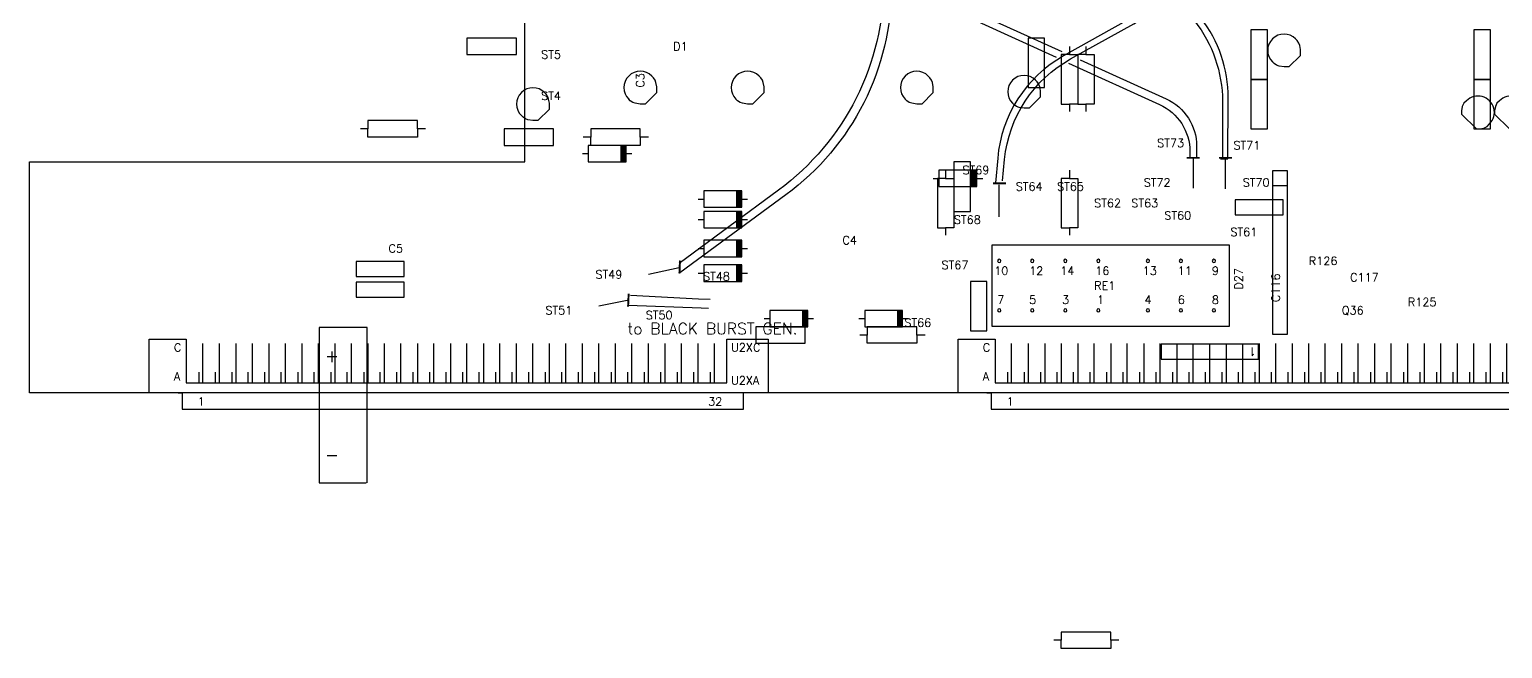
# Model space of a CAD drawing. Extents: x -10 to 443, y -28 to 224.
# Drawn here: x 11 to 237.7, y -28.4 to 66.9 of the extents above; entities that cross this region are included whole.
import ezdxf

# ---------------------------------------------------------------- set-up
doc = ezdxf.new("R2010")
doc.units = 0
doc.header["$LTSCALE"] = 25
doc.layers.get('0').update_dxf_attribs({"linetype": 'CONTINUOUS'})
for name, color, linetype in [('BOARD-OUTLINE', 13, 'CONTINUOUS'), ('COMPONENT', 13, 'CONTINUOUS'), ('COMPONENT-NAVN', 7, 'CONTINUOUS'), ('LODESPYD-NAVN', 1, 'CONTINUOUS'), ('PLUS-TEGN', 1, 'CONTINUOUS'), ('WIRING', 12, 'CONTINUOUS')]:
    doc.layers.add(name, color=color, linetype=linetype)
doc.layers.get('0').off()
doc.styles.get("Standard").update_dxf_attribs({"font": 'simplex'})

# ---------------------------------------------------------------- blocks, each defined once
blk = doc.blocks.new('617')
at = {"layer": 'COMPONENT', "color": 0}
for points in [[(2, 2.1), (2, 2)], [(2.3, 2.1), (2, 2.1)], [(2.3, 2), (2.3, 2.1)], [(2, 2), (2.3, 2)]]:
    blk.add_lwpolyline(points, dxfattribs=at)
blk = doc.blocks.new('2458')
at = {"layer": 'COMPONENT', "color": 0}
for points in [[(2, 2.1), (2, 2)], [(2.3, 2.1), (2, 2.1)], [(2.3, 2), (2.3, 2.1)], [(2, 2), (2.3, 2)]]:
    blk.add_lwpolyline(points, dxfattribs=at)
blk = doc.blocks.new('2712')
at = {"layer": 'COMPONENT', "color": 0}
for points in [[(2.005, 2.095), (2.005, 2.005)], [(2.295, 2.095), (2.005, 2.095)], [(2.295, 2.005), (2.295, 2.095)], [(2.005, 2.005), (2.295, 2.005)]]:
    blk.add_lwpolyline(points, dxfattribs=at)
blk = doc.blocks.new('3049')
at = {"layer": 'COMPONENT', "color": 0}
for points in [[(2.1, 2.05), (2.1, 2.1)], [(2.1, 2.1), (2.4, 2.1)], [(2.4, 2.1), (2.4, 2.05)], [(2.05, 2.05), (2.1, 2.05)], [(2.1, 2.05), (2.1, 2)], [(2.1, 2), (2.4, 2)], [(2.4, 2.05), (2.445, 2.05)], [(2.4, 2), (2.4, 2.05)]]:
    blk.add_lwpolyline(points, dxfattribs=at)
blk = doc.blocks.new('3155')
at = {"layer": 'COMPONENT', "color": 0}
for points in [[(2.005, 2.095), (2.005, 2.005)], [(2.595, 2.095), (2.005, 2.095)], [(2.595, 2.005), (2.595, 2.095)], [(2.005, 2.005), (2.595, 2.005)]]:
    blk.add_lwpolyline(points, dxfattribs=at)
at = {"layer": 'LODESPYD-NAVN', "color": 0}
blk.add_text('1', height=0.05, dxfattribs=at).set_placement((2.02, 2.025))
blk = doc.blocks.new('658')
at = {"layer": 'COMPONENT', "color": 0}
for points in [[(-0.104, -0.189), (-0.104, 0.136)], [(-0.104, 0.136), (0.121, 0.136)], [(-0.104, -0.189), (-0.104, 0.136)], [(0.121, 0.136), (0.121, -0.129)], [(0.221, -0.124), (0.221, 0.111)], [(0.321, 0.111), (0.321, -0.124)], [(0.421, 0.111), (0.421, -0.129)], [(0.521, 0.111), (0.521, -0.124)], [(0.621, 0.111), (0.621, -0.124)], [(0.721, -0.124), (0.721, 0.111)], [(0.821, 0.111), (0.821, -0.124)], [(0.921, -0.129), (0.921, 0.111)], [(1.021, 0.111), (1.021, -0.129)], [(1.121, -0.129), (1.121, 0.111)], [(1.221, 0.111), (1.221, -0.129)], [(1.321, -0.124), (1.321, 0.111)], [(1.421, -0.124), (1.421, 0.111)], [(1.521, 0.111), (1.521, -0.129)], [(1.621, -0.124), (1.621, 0.111)], [(1.721, 0.111), (1.721, -0.124)], [(1.821, -0.124), (1.821, 0.111)], [(1.921, 0.111), (1.921, -0.124)], [(2.021, -0.129), (2.021, 0.111)], [(2.121, -0.124), (2.121, 0.111)], [(2.221, -0.124), (2.221, 0.111)], [(2.321, -0.129), (2.321, 0.111)], [(2.421, -0.129), (2.421, 0.111)], [(2.521, -0.129), (2.521, 0.111)], [(2.621, -0.124), (2.621, 0.111)], [(2.721, -0.129), (2.721, 0.111)], [(2.821, -0.124), (2.821, 0.111)], [(2.921, -0.129), (2.921, 0.111)], [(3.021, -0.124), (3.021, 0.111)], [(3.121, -0.124), (3.121, 0.111)], [(3.221, -0.129), (3.221, 0.111)], [(3.321, -0.129), (3.321, 0.111)], [(3.396, 0.136), (3.646, 0.136)], [(3.396, -0.129), (3.396, 0.136)], [(3.646, 0.136), (3.646, -0.189)], [(0.196, -0.064), (0.196, -0.129)], [(0.296, -0.064), (0.296, -0.124)], [(0.396, -0.064), (0.396, -0.124)], [(0.496, -0.124), (0.496, -0.064)], [(0.596, -0.124), (0.596, -0.064)], [(0.696, -0.129), (0.696, -0.064)], [(0.796, -0.064), (0.796, -0.124)], [(0.896, -0.129), (0.896, -0.064)], [(0.996, -0.064), (0.996, -0.129)], [(1.096, -0.129), (1.096, -0.064)], [(1.196, -0.064), (1.196, -0.129)], [(1.296, -0.129), (1.296, -0.064)], [(1.396, -0.124), (1.396, -0.064)], [(1.496, -0.129), (1.496, -0.064)], [(1.596, -0.124), (1.596, -0.064)], [(1.696, -0.129), (1.696, -0.064)], [(1.796, -0.124), (1.796, -0.064)], [(1.896, -0.124), (1.896, -0.064)], [(1.996, -0.129), (1.996, -0.064)], [(2.096, -0.124), (2.096, -0.064)], [(2.196, -0.124), (2.196, -0.064)], [(2.296, -0.129), (2.296, -0.064)], [(2.396, -0.129), (2.396, -0.064)], [(2.496, -0.129), (2.496, -0.064)], [(2.596, -0.129), (2.596, -0.064)], [(2.696, -0.129), (2.696, -0.064)], [(2.796, -0.124), (2.796, -0.064)], [(2.896, -0.129), (2.896, -0.064)], [(2.996, -0.124), (2.996, -0.064)], [(3.096, -0.124), (3.096, -0.064)], [(3.196, -0.129), (3.196, -0.064)], [(3.296, -0.124), (3.296, -0.064)], [(0.121, -0.129), (3.396, -0.129)], [(3.646, -0.189), (-0.104, -0.189)], [(0.071, -0.189), (0.096, -0.189)], [(0.096, -0.189), (0.096, -0.289)], [(3.496, -0.289), (3.496, -0.189)], [(0.096, -0.289), (3.496, -0.289)]]:
    blk.add_lwpolyline(points, dxfattribs=at)
for s, p in [('C', (0.046, 0.061)), ('A', (0.046, -0.114))]:
    blk.add_text(s, height=0.05, dxfattribs=at).set_placement(p)
blk = doc.blocks.new('550')
at = {"layer": 'COMPONENT', "color": 0}
for points in [[(2.005, 2.945), (2.005, 2.005)], [(2.295, 2.945), (2.01, 2.945)], [(2.295, 2.005), (2.295, 2.945)], [(2.005, 2.005), (2.295, 2.005)]]:
    blk.add_lwpolyline(points, dxfattribs=at)
at = {"layer": 'PLUS-TEGN', "color": 0}
for s, p in [('-', (2.175, 2.75)), ('+', (2.175, 2.15))]:
    blk.add_text(s, height=0.075, dxfattribs=at).set_placement(p)
blk = doc.blocks.new('1284')
at = {"layer": 'COMPONENT', "color": 0}
for points in [[(2.315, 2.1), (2.085, 2.1)], [(2.085, 2.1), (2.085, 2.05)], [(2.09, 2.1), (2.09, 2)], [(2.095, 2), (2.095, 2.1)], [(2.1, 2.1), (2.1, 2)], [(2.105, 2.1), (2.105, 2)], [(2.11, 2), (2.11, 2.1)], [(2.115, 2.1), (2.115, 2)], [(2.315, 2.05), (2.315, 2.1)], [(2.085, 2.05), (2.05, 2.05)], [(2.085, 2.05), (2.085, 2)], [(2.085, 2), (2.315, 2)], [(2.09, 2), (2.11, 2)], [(2.1, 2), (2.095, 2)], [(2.35, 2.05), (2.315, 2.05)], [(2.315, 2), (2.315, 2.05)]]:
    blk.add_lwpolyline(points, dxfattribs=at)
blk = doc.blocks.new('1381')
at = {"layer": 'COMPONENT', "color": 0}
for points in [[(2.07, 2.2), (2, 2.13)], [(2.07, 2.2), (2.1, 2.2)], [(2.1, 2.2), (2.13, 2.195)], [(2.13, 2.195), (2.145, 2.19)], [(2.145, 2.19), (2.16, 2.18)], [(2.16, 2.18), (2.17, 2.17)], [(2, 2.13), (2, 2.095)], [(2, 2.095), (2.005, 2.07)], [(2.005, 2.07), (2.01, 2.055)], [(2.01, 2.055), (2.02, 2.04)], [(2.02, 2.04), (2.03, 2.03)]]:
    blk.add_lwpolyline(points, dxfattribs=at)
blk.add_lwpolyline([(2.03, 2.03, 1), (2.17, 2.17)], format="xyb", dxfattribs=at)
blk = doc.blocks.new('1535')
at = {"layer": 'COMPONENT', "color": 0}
for points in [[(2.03, 2.17, 1), (2.17, 2.03)], [(2.045, 2.185), (2.03, 2.17, 1)]]:
    blk.add_lwpolyline(points, format="xyb", dxfattribs=at)
for points in [[(2.065, 2.195), (2.045, 2.185)], [(2.09, 2.2), (2.065, 2.195)], [(2.11, 2.2), (2.09, 2.2)], [(2.2, 2.11), (2.11, 2.2)], [(2.185, 2.045), (2.195, 2.065)], [(2.195, 2.065), (2.2, 2.09)], [(2.2, 2.09), (2.2, 2.11)], [(2.17, 2.03), (2.185, 2.045)]]:
    blk.add_lwpolyline(points, dxfattribs=at)
blk = doc.blocks.new('1674')
at = {"layer": 'COMPONENT', "color": 0}
for points in [[(2.005, 2.095), (2.005, 2.005)], [(2.995, 2.095), (2.005, 2.095)], [(2.095, 2.095), (2.095, 2.005)], [(2.995, 2.005), (2.995, 2.095)], [(2.005, 2.005), (2.995, 2.005)]]:
    blk.add_lwpolyline(points, dxfattribs=at)
blk = doc.blocks.new('2756')
at = {"layer": 'COMPONENT', "color": 0}
for points in [[(0.095, 0.095), (-1.345, 0.095)], [(-1.345, 0.095), (-1.345, -0.395)], [(0.095, -0.395), (0.095, 0.095)], [(-1.345, -0.395), (0.095, -0.395)]]:
    blk.add_lwpolyline(points, dxfattribs=at)
for points in [[(-1.29, 0, 1), (-1.31, 0, 1)], [(-1.09, 0, 1), (-1.11, 0)], [(-0.89, 0, 1), (-0.91, 0)], [(-0.69, 0, 1), (-0.71, 0)], [(-0.39, 0, 1), (-0.41, 0)], [(-0.19, 0, 1), (-0.21, 0)], [(0.01, 0, 1), (-0.01, 0)], [(-1.31, 0, 1), (-1.29, 0)], [(-1.11, 0, 1), (-1.09, 0, 1)], [(-0.91, 0, 1), (-0.89, 0, 1)], [(-0.71, 0, 1), (-0.69, 0, 1)], [(-0.41, 0, 1), (-0.39, 0, 1)], [(-0.21, 0, 1), (-0.19, 0, 1)], [(-0.01, 0, 1), (0.01, 0, 1)], [(-1.29, -0.3, 1), (-1.31, -0.3, 1)], [(-1.31, -0.3, 1), (-1.29, -0.3)], [(-1.09, -0.3, 1), (-1.11, -0.3, 1)], [(-1.11, -0.3, 1), (-1.09, -0.3)], [(-0.89, -0.3, 1), (-0.91, -0.3, 1)], [(-0.91, -0.3, 1), (-0.89, -0.3)], [(-0.69, -0.3, 1), (-0.71, -0.3, 1)], [(-0.71, -0.3, 1), (-0.69, -0.3)], [(-0.39, -0.3, 1), (-0.41, -0.3, 1)], [(-0.41, -0.3, 1), (-0.39, -0.3)], [(-0.19, -0.3, 1), (-0.21, -0.3, 1)], [(-0.21, -0.3, 1), (-0.19, -0.3)], [(0.01, -0.3, 1), (-0.01, -0.3, 1)], [(-0.01, -0.3, 1), (0.01, -0.3)]]:
    blk.add_lwpolyline(points, format="xyb", dxfattribs=at)
for s, p in [('10', (-1.331, -0.085)), ('12', (-1.119, -0.085)), ('14', (-0.931, -0.085)), ('16', (-0.719, -0.085)), ('13', (-0.431, -0.085)), ('11', (-0.219, -0.085)), ('9', (-0.012, -0.085)), ('7', (-1.312, -0.261)), ('5', (-1.119, -0.261)), ('3', (-0.92, -0.261)), ('1', (-0.708, -0.261)), ('4', (-0.42, -0.261)), ('6', (-0.219, -0.261)), ('8', (-0.012, -0.261))]:
    blk.add_text(s, height=0.05, dxfattribs=at).set_placement(p)

msp = doc.modelspace()

# ---------------------------------------------------------------- linework, layer by layer
at = {"layer": 'BOARD-OUTLINE', "color": 0}
for points in [[(11, 11), (11, 46.56), (87.2, 46.56), (87.2, 158.32), (142.49, 158.32)], [(402.16, 76.68), (402.16, 11), (11, 11)]]:
    msp.add_lwpolyline(points, dxfattribs=at)
at = {"layer": 'WIRING', "color": 0}
for points in [[(166.34, 208.47), (163.18, 202.86, 0.129097), (162.66, 200.89), (162.66, 180.39, -0.236417), (154.64, 164.38), (148.77, 159.99, 0.236417), (144.76, 151.98), (144.76, 80.13, 0.293886), (150.62, 71.03), (168.97, 62.68, -0.29459)], [(167.6, 207.49), (164.12, 201.62, 0.134446), (163.84, 200.6), (163.84, 179.93, -0.236417), (155.82, 163.91), (149.95, 159.53, 0.236417), (145.94, 151.52), (145.94, 80.87, 0.293886), (151.8, 71.77), (169.87, 63.53, -0.293886)], [(192.04, 207.89), (185.29, 175.31, 0.051144), (184.87, 171.25), (184.87, 76.99, -0.271314), (179.76, 68.27), (170.12, 62.86, 0.248295), (159.98, 47.14), (159.65, 43.33), (159.7, 43.34)], [(160.71, 43.62), (161.04, 46.92, -0.245233), (171.19, 62.4), (180.93, 67.83, 0.271675), (186.05, 76.56), (186.09, 171.57, -0.054138), (186.55, 175.86), (193.32, 208)], [(217.22, 208.24), (195.73, 180.64, 0.168524), (187.68, 156.19), (187.68, 75.01, 0.167955), (189.82, 68.84), (190.3, 68.22, -0.167837), (194.57, 55.88), (194.57, 47.18)], [(194.28, 47.01), (195.42, 47.01), (195.44, 56.42, 0.166594), (191.27, 68.7), (190.69, 69.45, -0.165968), (188.6, 75.56), (188.6, 155.88, -0.16692), (197.04, 180.45), (218.4, 207.88)], [(142.31, 183.73), (142.92, 183.02, -0.232368), (143.69, 180.39), (143.67, 73.69, -0.238261), (127.4, 41.49), (111.06, 29.46, 0.2017)], [(141.02, 182.94), (141.85, 181.9, -0.22925), (142.49, 180.17), (142.49, 74.38, -0.237778), (126.28, 42.22), (110.98, 30.9, 0.203987)], [(170.9, 61.77), (184.89, 55.4, -0.293886), (189.57, 48.12), (189.57, 47.33)], [(172.65, 62.29), (185.91, 56.25, -0.293886), (190.59, 48.97), (190.59, 47.18)], [(103.46, 26.04), (113.94, 25.49), (115.76, 25.41, -0.227488)], [(103.14, 24.52), (114.35, 24.06), (115.46, 24.01, -0.228605)]]:
    msp.add_lwpolyline(points, format="xyb", dxfattribs=at)
at = {"layer": 'WIRING', "color": 0, "const_width": 0.3}
for points in [[(189.08, 47.18), (191.08, 47.18)], [(194.03, 47.18), (196.03, 47.18)], [(159.26, 43.27), (161.26, 43.27)], [(111.01, 29.37), (111.1, 31.37)], [(103.11, 24.25), (103.2, 26.25)]]:
    msp.add_lwpolyline(points, dxfattribs=at)
at = {"layer": 'WIRING', "color": 0}
for points in [[(190.04, 47.03), (190.04, 42.53)], [(195.01, 46.91), (195.01, 42.4)], [(160.14, 43.02), (160.14, 38.09)], [(106.23, 29.28), (110.99, 30.28)], [(98.63, 24.4), (102.99, 25.28)]]:
    msp.add_lwpolyline(points, dxfattribs=at)

# ---------------------------------------------------------------- block references
at = {"color": 0, "xscale": 25.4, "yscale": 25.4, "zscale": 25.4}
for name, p, rotation in [('2458', (148.16, 117.68), 270), ('1381', (257.38, 117.05), 180), ('2458', (182.45, 117.68), 270), ('2458', (136.73, 116.41), 180), ('2458', (113.87, 116.41), 270), ('3049', (118.95, 116.41), 270), ('3049', (121.49, 116.41), 270), ('1381', (158.32, 111.33), 180), ('1381', (174.83, 111.33), 180), ('1381', (200.87, 111.33), 180), ('1381', (217.38, 110.69), 180), ('2458', (148.16, 110.06), 270), ('2458', (182.45, 110.06), 270), ('1381', (141.81, 108.79), 180), ('1535', (287.23, 107.52), 180), ('1535', (292.31, 107.52), 180), ('3049', (124.03, 103.71), 180), ('2458', (142.44, 102.44), 180), ('3049', (158.32, 102.44), 180), ('1284', (155.78, 99.9), 180), ('617', (102.44, 97.36), 270), ('1284', (209.75, 96.09), 180), ('3049', (99.9, 97.36), 270), ('3049', (118.95, 97.36), 270), ('1674', (151.34, 96.09), 270), ('1284', (173.56, 92.91), 180), ('1284', (173.56, 89.74), 180), ('2712', (254.84, 91.64), 180), ('1284', (173.56, 85.3), 180), ('2712', (119.58, 82.12), 180), ('1284', (173.56, 81.48), 180), ('2712', (119.58, 78.95), 180), ('617', (104.98, 78.95), 270), ('1284', (183.72, 74.5), 180), ('1284', (198.32, 74.5), 180), ('550', (113.87, 71.96), 180), ('617', (181.18, 71.96), 180), ('3049', (200.87, 71.96), 180), ('3155', (251.03, 69.42), 180), ('3049', (230.71, 24.97), 180)]:
    msp.add_blockref(name, p, dxfattribs=dict(at, rotation=rotation))
for name, p in [('2756', (193.25, 31.32)), ('658', (32.06, 15.8)), ('658', (156.52, 15.8))]:
    msp.add_blockref(name, p, dxfattribs=at)

# ---------------------------------------------------------------- texts
at = {"layer": 'COMPONENT-NAVN', "color": 0}
for s, p in [('D1', (110.06, 63.71)), ('C4', (136.09, 33.86)), ('C5', (66.25, 32.59)), ('R126', (207.85, 30.68)), ('RE1', (174.83, 26.88)), ('C117', (214.2, 28.14)), ('R125', (223.09, 24.34)), ('Q36', (212.93, 23.07)), ('U2XC', (118.95, 17.35)), ('U2XA', (118.95, 12.27)), ('1', (36.89, 9.03)), ('32', (115.43, 9.03)), ('1', (161.35, 9.03))]:
    msp.add_text(s, height=1.27, dxfattribs=at).set_placement(p)
for s, p in [('C3', (105.61, 57.99)), ('D27', (197.69, 26.88)), ('C116', (203.41, 24.97))]:
    msp.add_text(s, height=1.27, rotation=90, dxfattribs=at).set_placement(p)
at = {"layer": 'LODESPYD-NAVN', "color": 0}
for s, height, p in [('ST5', 1.27, (89.74, 62.44)), ('ST4', 1.27, (89.74, 56.09)), ('ST73', 1.27, (184.53, 48.82)), ('ST71', 1.27, (196.25, 48.47)), ('ST69', 1.27, (154.57, 44.66)), ('ST64', 1.27, (162.76, 42.12)), ('ST65', 1.27, (169.12, 42.12)), ('ST72', 1.27, (182.45, 42.75)), ('ST70', 1.27, (197.69, 42.75)), ('ST62', 1.27, (174.83, 39.58)), ('ST63', 1.27, (180.54, 39.58)), ('ST60', 1.27, (185.62, 37.67)), ('ST68', 1.27, (153.24, 37.03)), ('ST61', 1.27, (195.78, 35.13)), ('ST49', 1.27, (98.1, 28.59)), ('ST48', 1.27, (114.64, 28.29)), ('ST67', 1.27, (151.34, 30.05)), ('ST51', 1.27, (90.38, 23.07)), ('ST50', 1.27, (105.83, 22.33)), ('to BLACK BURST GEN.', 1.75, (103.01, 20.01)), ('ST66', 1.27, (145.62, 21.16))]:
    msp.add_text(s, height=height, dxfattribs=at).set_placement(p)

doc.saveas('drawing.dxf')
